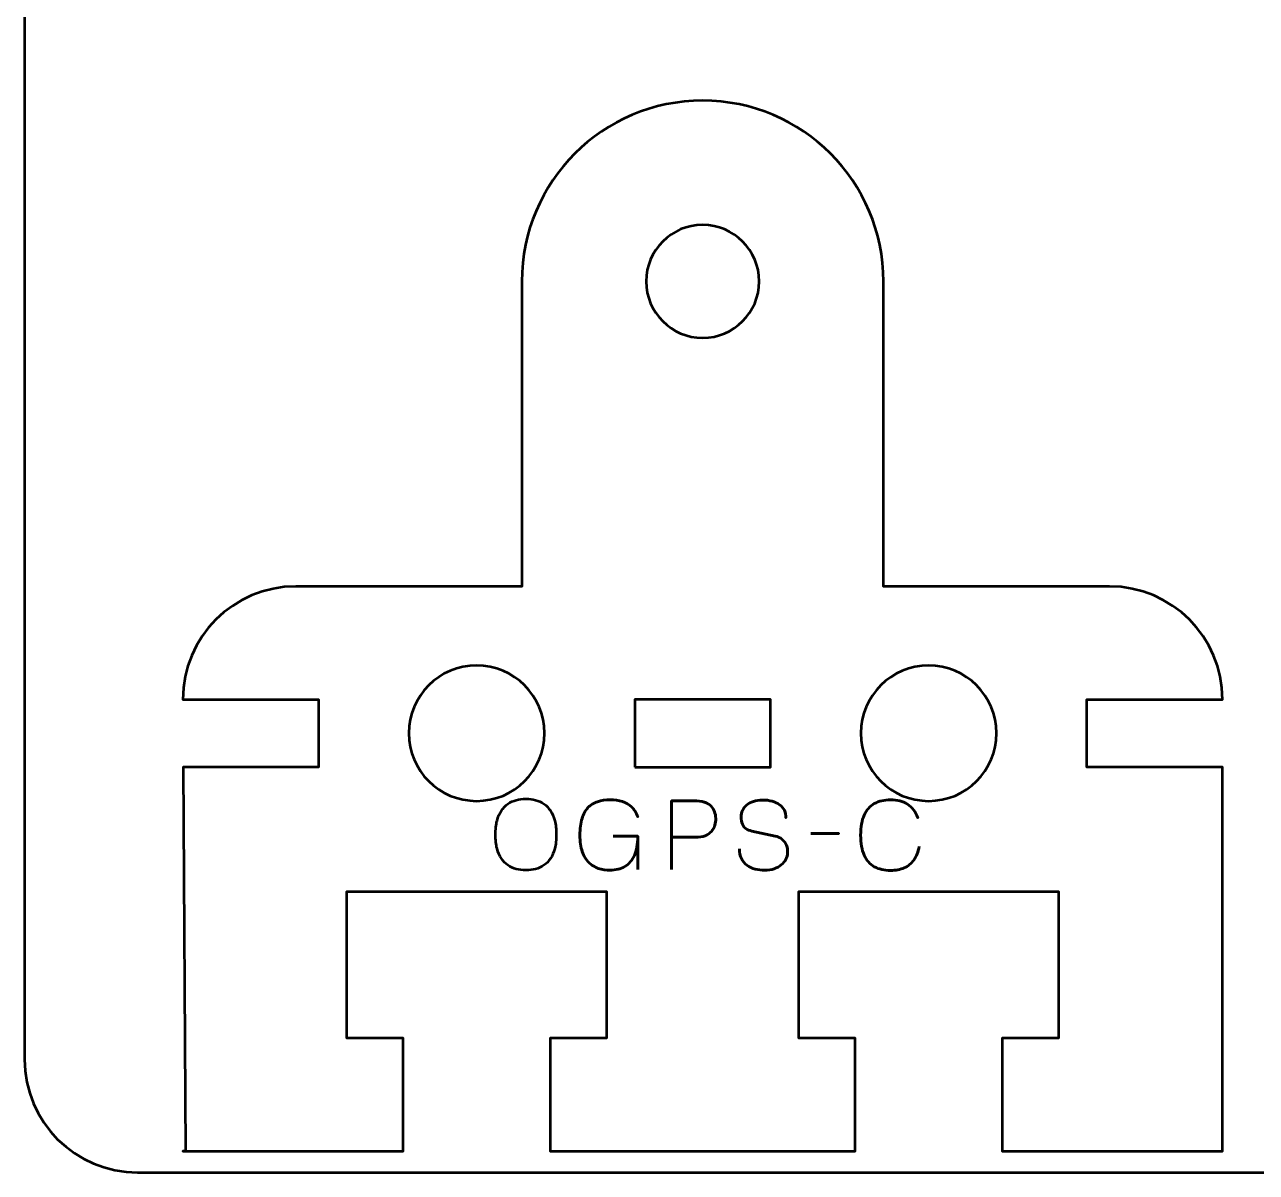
# Model space of a CAD drawing. Header units: centimetres. Extents: x -15.9 to -5, y -22.5 to -7.2.
# Drawn here: x -15.95 to -10.5, y -22.45 to -17.37 of the extents above; entities that cross this region are included whole.
import ezdxf

# ---------------------------------------------------------------- set-up
doc = ezdxf.new("R2010")
doc.units = ezdxf.units.CM
doc.header["$MEASUREMENT"] = 0
doc.layers.add('Layer 1', color=7, linetype='Continuous')

msp = doc.modelspace()

# ---------------------------------------------------------------- linework, layer by layer
at = {"layer": 'Layer 1', "color": 250, "lineweight": 53}
msp.add_lwpolyline([(-13.24999, -20.65625), (-12.64999, -20.65625), (-12.64999, -20.35625), (-13.24999, -20.35625), (-13.24999, -20.65625)], close=True, dxfattribs=at)
at = {"layer": 'Layer 1', "color": 22, "lineweight": 53}
msp.add_open_spline([(-5.55006, -22.45003), (-5.55006, -22.45003), (-15.45004, -22.45003), (-15.45004, -22.45003), (-15.45004, -22.45003), (-15.72701, -22.45003), (-15.95, -22.22694), (-15.95, -21.94994), (-15.95, -21.94994), (-15.95, -21.94994), (-15.95, -7.75007), (-15.95, -7.75007), (-15.95, -7.75007), (-15.95, -7.47293), (-15.72701, -7.24997), (-15.45004, -7.24997), (-15.45004, -7.24997), (-15.45004, -7.24997), (-5.55006, -7.24997), (-5.55006, -7.24997), (-5.55006, -7.24997), (-5.27306, -7.24997), (-5.04997, -7.47293), (-5.04997, -7.75007), (-5.04997, -7.75007), (-5.04997, -7.75007), (-5.04997, -21.94994), (-5.04997, -21.94994), (-5.04997, -21.94994), (-5.04997, -22.22694), (-5.27306, -22.45003), (-5.55006, -22.45003)], degree=3, knots=[0, 0, 0, 0, 0.125, 0.125, 0.125, 0.125, 0.25, 0.25, 0.25, 0.25, 0.375, 0.375, 0.375, 0.375, 0.5, 0.5, 0.5, 0.5, 0.625, 0.625, 0.625, 0.625, 0.75, 0.75, 0.75, 0.75, 0.875, 0.875, 0.875, 0.875, 1, 1, 1, 1], dxfattribs=at)
at = {"layer": 'Layer 1', "color": 114, "lineweight": 53}
msp.add_open_spline([(-13.75, -18.50703), (-13.75, -18.50703), (-13.75001, -18.50624), (-13.75001, -18.50624), (-13.75001, -18.50624), (-13.75001, -18.06449), (-13.39176, -17.70624), (-12.95001, -17.70624), (-12.95001, -17.70624), (-12.50827, -17.70624), (-12.15002, -18.06448), (-12.15001, -18.50622), (-12.15001, -18.50622), (-12.15001, -18.50622), (-12.15, -18.50622), (-12.15, -18.50622), (-12.15, -18.50622), (-12.15, -18.50622), (-12.15, -19.85625), (-12.15, -19.85625), (-12.15, -19.85625), (-12.15, -19.85625), (-11.14999, -19.85625), (-11.14999, -19.85625), (-11.14999, -19.85625), (-10.8739, -19.85625), (-10.64999, -20.08016), (-10.64999, -20.35625), (-10.64999, -20.35625), (-10.64999, -20.35625), (-11.24999, -20.35625), (-11.24999, -20.35625), (-11.24999, -20.35625), (-11.24999, -20.35625), (-11.24999, -20.65625), (-11.24999, -20.65625), (-11.24999, -20.65625), (-11.24999, -20.65625), (-10.64999, -20.65625), (-10.64999, -20.65625), (-10.64999, -20.65625), (-10.64999, -20.65625), (-10.64999, -22.35626), (-10.64999, -22.35626), (-10.64999, -22.35626), (-10.64999, -22.35626), (-10.64999, -22.35625), (-10.64999, -22.35625), (-10.64999, -22.35625), (-10.64999, -22.35625), (-11.24999, -22.35625), (-11.24999, -22.35625), (-11.24999, -22.35625), (-11.24999, -22.35625), (-11.62499, -22.35625), (-11.62499, -22.35625), (-11.62499, -22.35625), (-11.62499, -22.35625), (-11.62499, -21.85625), (-11.62499, -21.85625), (-11.62499, -21.85625), (-11.62499, -21.85625), (-11.37499, -21.85624), (-11.37499, -21.85624), (-11.37499, -21.85624), (-11.37499, -21.85624), (-11.37499, -21.20625), (-11.37499, -21.20625), (-11.37499, -21.20625), (-11.37499, -21.20625), (-11.62499, -21.20625), (-11.62499, -21.20625), (-11.62499, -21.20625), (-11.62499, -21.20625), (-11.62499, -21.20625), (-11.62499, -21.20625), (-11.62499, -21.20625), (-11.62499, -21.20625), (-11.62499, -21.20625), (-11.62499, -21.20625), (-11.62499, -21.20625), (-11.62499, -21.20625), (-12.27499, -21.20625), (-12.27499, -21.20625), (-12.27499, -21.20625), (-12.27499, -21.20625), (-12.27499, -21.20625), (-12.27499, -21.20625), (-12.27499, -21.20625), (-12.27499, -21.20625), (-12.27499, -21.20625), (-12.27499, -21.20625), (-12.27499, -21.20625), (-12.27499, -21.20625), (-12.52499, -21.20625), (-12.52499, -21.20625), (-12.52499, -21.20625), (-12.52499, -21.20625), (-12.52499, -21.85624), (-12.52499, -21.85624), (-12.52499, -21.85624), (-12.52499, -21.85624), (-12.27499, -21.85625), (-12.27499, -21.85625), (-12.27499, -21.85625), (-12.27499, -21.85625), (-12.27499, -22.35626), (-12.27499, -22.35626), (-12.27499, -22.35626), (-12.27499, -22.35626), (-12.64999, -22.35625), (-12.64999, -22.35625), (-12.64999, -22.35625), (-12.64999, -22.35625), (-13.24999, -22.35625), (-13.24999, -22.35625), (-13.24999, -22.35625), (-13.24999, -22.35625), (-13.62499, -22.35625), (-13.62499, -22.35625), (-13.62499, -22.35625), (-13.62499, -22.35625), (-13.62499, -21.85625), (-13.62499, -21.85625), (-13.62499, -21.85625), (-13.62499, -21.85625), (-13.37499, -21.85624), (-13.37499, -21.85624), (-13.37499, -21.85624), (-13.37499, -21.85624), (-13.37499, -21.20625), (-13.37499, -21.20625), (-13.37499, -21.20625), (-13.37499, -21.20625), (-13.62499, -21.20625), (-13.62499, -21.20625), (-13.62499, -21.20625), (-13.62499, -21.20625), (-13.62499, -21.20625), (-13.62499, -21.20625), (-13.62499, -21.20625), (-13.62499, -21.20625), (-13.62499, -21.20625), (-13.62499, -21.20625), (-13.62499, -21.20625), (-13.62499, -21.20625), (-14.27499, -21.20625), (-14.27499, -21.20625), (-14.27499, -21.20625), (-14.27499, -21.20625), (-14.27499, -21.20625), (-14.27499, -21.20625), (-14.27499, -21.20625), (-14.27499, -21.20625), (-14.27499, -21.20625), (-14.27499, -21.20625), (-14.27499, -21.20625), (-14.27499, -21.20625), (-14.52499, -21.20625), (-14.52499, -21.20625), (-14.52499, -21.20625), (-14.52499, -21.20625), (-14.52499, -21.85624), (-14.52499, -21.85624), (-14.52499, -21.85624), (-14.52499, -21.85624), (-14.27499, -21.85625), (-14.27499, -21.85625), (-14.27499, -21.85625), (-14.27499, -21.85625), (-14.27499, -22.35626), (-14.27499, -22.35626), (-14.27499, -22.35626), (-14.27499, -22.35626), (-14.64999, -22.35625), (-14.64999, -22.35625), (-14.64999, -22.35625), (-14.64999, -22.35625), (-15.24999, -22.35625), (-15.24999, -22.35625), (-15.24999, -22.35625), (-15.24999, -22.35625), (-15.23749, -22.35625), (-15.23749, -22.35625), (-15.23749, -22.35625), (-15.23749, -22.35625), (-15.24811, -20.65625), (-15.24811, -20.65625), (-15.24811, -20.65625), (-15.24811, -20.65625), (-14.64999, -20.65625), (-14.64999, -20.65625), (-14.64999, -20.65625), (-14.64999, -20.65625), (-14.64999, -20.35625), (-14.64999, -20.35625), (-14.64999, -20.35625), (-14.64999, -20.35625), (-15.24999, -20.35625), (-15.24999, -20.35625), (-15.24999, -20.35625), (-15.24999, -20.08016), (-15.02608, -19.85625), (-14.74999, -19.85625), (-14.74999, -19.85625), (-14.74999, -19.85625), (-13.75, -19.85625), (-13.75, -19.85625), (-13.75, -19.85625), (-13.75, -19.85625), (-13.75, -18.50703), (-13.75, -18.50703)], degree=3, knots=[0, 0, 0, 0, 0.0188679, 0.0188679, 0.0188679, 0.0188679, 0.0377358, 0.0377358, 0.0377358, 0.0377358, 0.0566038, 0.0566038, 0.0566038, 0.0566038, 0.0754717, 0.0754717, 0.0754717, 0.0754717, 0.0943396, 0.0943396, 0.0943396, 0.0943396, 0.1132075, 0.1132075, 0.1132075, 0.1132075, 0.1320755, 0.1320755, 0.1320755, 0.1320755, 0.1509434, 0.1509434, 0.1509434, 0.1509434, 0.1698113, 0.1698113, 0.1698113, 0.1698113, 0.1886792, 0.1886792, 0.1886792, 0.1886792, 0.2075472, 0.2075472, 0.2075472, 0.2075472, 0.2264151, 0.2264151, 0.2264151, 0.2264151, 0.245283, 0.245283, 0.245283, 0.245283, 0.2641509, 0.2641509, 0.2641509, 0.2641509, 0.2830189, 0.2830189, 0.2830189, 0.2830189, 0.3018868, 0.3018868, 0.3018868, 0.3018868, 0.3207547, 0.3207547, 0.3207547, 0.3207547, 0.3396226, 0.3396226, 0.3396226, 0.3396226, 0.3584906, 0.3584906, 0.3584906, 0.3584906, 0.3773585, 0.3773585, 0.3773585, 0.3773585, 0.3962264, 0.3962264, 0.3962264, 0.3962264, 0.4150943, 0.4150943, 0.4150943, 0.4150943, 0.4339623, 0.4339623, 0.4339623, 0.4339623, 0.4528302, 0.4528302, 0.4528302, 0.4528302, 0.4716981, 0.4716981, 0.4716981, 0.4716981, 0.490566, 0.490566, 0.490566, 0.490566, 0.509434, 0.509434, 0.509434, 0.509434, 0.5283019, 0.5283019, 0.5283019, 0.5283019, 0.5471698, 0.5471698, 0.5471698, 0.5471698, 0.5660377, 0.5660377, 0.5660377, 0.5660377, 0.5849057, 0.5849057, 0.5849057, 0.5849057, 0.6037736, 0.6037736, 0.6037736, 0.6037736, 0.6226415, 0.6226415, 0.6226415, 0.6226415, 0.6415094, 0.6415094, 0.6415094, 0.6415094, 0.6603774, 0.6603774, 0.6603774, 0.6603774, 0.6792453, 0.6792453, 0.6792453, 0.6792453, 0.6981132, 0.6981132, 0.6981132, 0.6981132, 0.7169811, 0.7169811, 0.7169811, 0.7169811, 0.7358491, 0.7358491, 0.7358491, 0.7358491, 0.754717, 0.754717, 0.754717, 0.754717, 0.7735849, 0.7735849, 0.7735849, 0.7735849, 0.7924528, 0.7924528, 0.7924528, 0.7924528, 0.8113208, 0.8113208, 0.8113208, 0.8113208, 0.8301887, 0.8301887, 0.8301887, 0.8301887, 0.8490566, 0.8490566, 0.8490566, 0.8490566, 0.8679245, 0.8679245, 0.8679245, 0.8679245, 0.8867925, 0.8867925, 0.8867925, 0.8867925, 0.9056604, 0.9056604, 0.9056604, 0.9056604, 0.9245283, 0.9245283, 0.9245283, 0.9245283, 0.9433962, 0.9433962, 0.9433962, 0.9433962, 0.9622642, 0.9622642, 0.9622642, 0.9622642, 0.9811321, 0.9811321, 0.9811321, 0.9811321, 1, 1, 1, 1], dxfattribs=at)
at = {"layer": 'Layer 1', "color": 250, "lineweight": 53}
for points in [[(-12.95001, -18.75624), (-13.08806, -18.75624), (-13.20001, -18.64429), (-13.20001, -18.50624), (-13.20001, -18.50624), (-13.20001, -18.36819), (-13.08806, -18.25624), (-12.95001, -18.25624), (-12.95001, -18.25624), (-12.81196, -18.25624), (-12.70001, -18.36819), (-12.70001, -18.50624), (-12.70001, -18.50624), (-12.70001, -18.64429), (-12.81196, -18.75624), (-12.95001, -18.75624)], [(-13.64999, -20.50625), (-13.64999, -20.67191), (-13.78433, -20.80625), (-13.94999, -20.80625), (-13.94999, -20.80625), (-14.11565, -20.80625), (-14.24999, -20.67191), (-14.24999, -20.50625), (-14.24999, -20.50625), (-14.24999, -20.34059), (-14.11565, -20.20625), (-13.94999, -20.20625), (-13.94999, -20.20625), (-13.78433, -20.20625), (-13.64999, -20.34059), (-13.64999, -20.50625)], [(-11.64999, -20.50625), (-11.64999, -20.67191), (-11.78433, -20.80625), (-11.94999, -20.80625), (-11.94999, -20.80625), (-12.11565, -20.80625), (-12.24999, -20.67191), (-12.24999, -20.50625), (-12.24999, -20.50625), (-12.24999, -20.34059), (-12.11565, -20.20625), (-11.94999, -20.20625), (-11.94999, -20.20625), (-11.78433, -20.20625), (-11.64999, -20.34059), (-11.64999, -20.50625)]]:
    msp.add_open_spline(points, degree=3, knots=[0, 0, 0, 0, 0.25, 0.25, 0.25, 0.25, 0.5, 0.5, 0.5, 0.5, 0.75, 0.75, 0.75, 0.75, 1, 1, 1, 1], dxfattribs=at)
at = {"layer": 'Layer 1', "color": 30, "lineweight": 53}
for points, knots in [([(-13.7321, -21.11267), (-13.71721, -21.11274), (-13.7031, -21.11098), (-13.68963, -21.10752), (-13.68963, -21.10752), (-13.67622, -21.10399), (-13.66395, -21.09849), (-13.65273, -21.09087), (-13.65273, -21.09087), (-13.64151, -21.08332), (-13.63177, -21.07337), (-13.62352, -21.06109), (-13.62352, -21.06109), (-13.61526, -21.04882), (-13.60891, -21.03393), (-13.6044, -21.01643), (-13.6044, -21.01643), (-13.59981, -20.99894), (-13.59755, -20.97854), (-13.59748, -20.95519), (-13.59748, -20.95519), (-13.59755, -20.93184), (-13.59981, -20.91145), (-13.6044, -20.89388), (-13.6044, -20.89388), (-13.60891, -20.87631), (-13.61526, -20.86135), (-13.62352, -20.84901), (-13.62352, -20.84901), (-13.63177, -20.83666), (-13.64151, -20.82664), (-13.65273, -20.81895), (-13.65273, -20.81895), (-13.66395, -20.81126), (-13.67622, -20.80569), (-13.68963, -20.80209), (-13.68963, -20.80209), (-13.7031, -20.79856), (-13.71721, -20.7968), (-13.7321, -20.79687), (-13.7321, -20.79687), (-13.74699, -20.7968), (-13.7611, -20.79856), (-13.77458, -20.80209), (-13.77458, -20.80209), (-13.78798, -20.80569), (-13.80026, -20.81126), (-13.81148, -20.81895), (-13.81148, -20.81895), (-13.82269, -20.82664), (-13.83243, -20.83666), (-13.84069, -20.84901), (-13.84069, -20.84901), (-13.84894, -20.86135), (-13.85529, -20.87631), (-13.85981, -20.89388), (-13.85981, -20.89388), (-13.86439, -20.91145), (-13.86665, -20.93184), (-13.86672, -20.95519), (-13.86672, -20.95519), (-13.86665, -20.97854), (-13.86439, -20.99894), (-13.85981, -21.01643), (-13.85981, -21.01643), (-13.85529, -21.03393), (-13.84894, -21.04882), (-13.84069, -21.06109), (-13.84069, -21.06109), (-13.83243, -21.07337), (-13.82269, -21.08332), (-13.81148, -21.09087), (-13.81148, -21.09087), (-13.80026, -21.09849), (-13.78798, -21.10399), (-13.77458, -21.10752), (-13.77458, -21.10752), (-13.7611, -21.11098), (-13.74699, -21.11274), (-13.7321, -21.11267)], [0, 0, 0, 0, 0.05, 0.05, 0.05, 0.05, 0.1, 0.1, 0.1, 0.1, 0.15, 0.15, 0.15, 0.15, 0.2, 0.2, 0.2, 0.2, 0.25, 0.25, 0.25, 0.25, 0.3, 0.3, 0.3, 0.3, 0.35, 0.35, 0.35, 0.35, 0.4, 0.4, 0.4, 0.4, 0.45, 0.45, 0.45, 0.45, 0.5, 0.5, 0.5, 0.5, 0.55, 0.55, 0.55, 0.55, 0.6, 0.6, 0.6, 0.6, 0.65, 0.65, 0.65, 0.65, 0.7, 0.7, 0.7, 0.7, 0.75, 0.75, 0.75, 0.75, 0.8, 0.8, 0.8, 0.8, 0.85, 0.85, 0.85, 0.85, 0.9, 0.9, 0.9, 0.9, 0.95, 0.95, 0.95, 0.95, 1, 1, 1, 1]), ([(-13.7321, -21.11267), (-13.71721, -21.11274), (-13.7031, -21.11098), (-13.68963, -21.10752), (-13.68963, -21.10752), (-13.67622, -21.10399), (-13.66395, -21.09849), (-13.65273, -21.09087), (-13.65273, -21.09087), (-13.64151, -21.08332), (-13.63177, -21.07337), (-13.62352, -21.06109), (-13.62352, -21.06109), (-13.61526, -21.04882), (-13.60891, -21.03393), (-13.6044, -21.01643), (-13.6044, -21.01643), (-13.59981, -20.99894), (-13.59755, -20.97854), (-13.59748, -20.95519), (-13.59748, -20.95519), (-13.59755, -20.93184), (-13.59981, -20.91145), (-13.6044, -20.89388), (-13.6044, -20.89388), (-13.60891, -20.87631), (-13.61526, -20.86135), (-13.62352, -20.84901), (-13.62352, -20.84901), (-13.63177, -20.83666), (-13.64151, -20.82664), (-13.65273, -20.81895), (-13.65273, -20.81895), (-13.66395, -20.81126), (-13.67622, -20.80569), (-13.68963, -20.80209), (-13.68963, -20.80209), (-13.7031, -20.79856), (-13.71721, -20.7968), (-13.7321, -20.79687), (-13.7321, -20.79687), (-13.74699, -20.7968), (-13.7611, -20.79856), (-13.77458, -20.80209), (-13.77458, -20.80209), (-13.78798, -20.80569), (-13.80026, -20.81126), (-13.81148, -20.81895), (-13.81148, -20.81895), (-13.82269, -20.82664), (-13.83243, -20.83666), (-13.84069, -20.84901), (-13.84069, -20.84901), (-13.84894, -20.86135), (-13.85529, -20.87631), (-13.85981, -20.89388), (-13.85981, -20.89388), (-13.86439, -20.91145), (-13.86665, -20.93184), (-13.86672, -20.95519), (-13.86672, -20.95519), (-13.86665, -20.97854), (-13.86439, -20.99894), (-13.85981, -21.01643), (-13.85981, -21.01643), (-13.85529, -21.03393), (-13.84894, -21.04882), (-13.84069, -21.06109), (-13.84069, -21.06109), (-13.83243, -21.07337), (-13.82269, -21.08332), (-13.81148, -21.09087), (-13.81148, -21.09087), (-13.80026, -21.09849), (-13.78798, -21.10399), (-13.77458, -21.10752), (-13.77458, -21.10752), (-13.7611, -21.11098), (-13.74699, -21.11274), (-13.7321, -21.11267)], [0, 0, 0, 0, 0.05, 0.05, 0.05, 0.05, 0.1, 0.1, 0.1, 0.1, 0.15, 0.15, 0.15, 0.15, 0.2, 0.2, 0.2, 0.2, 0.25, 0.25, 0.25, 0.25, 0.3, 0.3, 0.3, 0.3, 0.35, 0.35, 0.35, 0.35, 0.4, 0.4, 0.4, 0.4, 0.45, 0.45, 0.45, 0.45, 0.5, 0.5, 0.5, 0.5, 0.55, 0.55, 0.55, 0.55, 0.6, 0.6, 0.6, 0.6, 0.65, 0.65, 0.65, 0.65, 0.7, 0.7, 0.7, 0.7, 0.75, 0.75, 0.75, 0.75, 0.8, 0.8, 0.8, 0.8, 0.85, 0.85, 0.85, 0.85, 0.9, 0.9, 0.9, 0.9, 0.95, 0.95, 0.95, 0.95, 1, 1, 1, 1]), ([(-13.34602, -20.96196), (-13.34602, -20.96196), (-13.23723, -20.96196), (-13.23723, -20.96196), (-13.23723, -20.96196), (-13.23737, -20.99661), (-13.24231, -21.02504), (-13.25219, -21.04719), (-13.25219, -21.04719), (-13.26206, -21.06942), (-13.27603, -21.08579), (-13.29424, -21.09644), (-13.29424, -21.09644), (-13.31244, -21.10703), (-13.33403, -21.11232), (-13.35915, -21.11225), (-13.35915, -21.11225), (-13.37799, -21.11232), (-13.39548, -21.10971), (-13.41164, -21.10427), (-13.41164, -21.10427), (-13.4278, -21.09891), (-13.44198, -21.09016), (-13.45412, -21.0781), (-13.45412, -21.0781), (-13.46625, -21.06603), (-13.47578, -21.05009), (-13.48255, -21.03026), (-13.48255, -21.03026), (-13.48932, -21.01044), (-13.49278, -20.98609), (-13.49292, -20.95731), (-13.49292, -20.95731), (-13.49285, -20.92838), (-13.48982, -20.90397), (-13.48382, -20.88393), (-13.48382, -20.88393), (-13.47775, -20.86396), (-13.469, -20.84788), (-13.45743, -20.83567), (-13.45743, -20.83567), (-13.44593, -20.82354), (-13.43189, -20.81472), (-13.41538, -20.80921), (-13.41538, -20.80921), (-13.39887, -20.80371), (-13.38017, -20.80103), (-13.35915, -20.8011), (-13.35915, -20.8011), (-13.33918, -20.80103), (-13.32126, -20.8035), (-13.30531, -20.80851), (-13.30531, -20.80851), (-13.28937, -20.81352), (-13.27568, -20.82156), (-13.26425, -20.83264), (-13.26425, -20.83264), (-13.25275, -20.84371), (-13.24379, -20.85832), (-13.23723, -20.87645), (-13.23723, -20.87645), (-13.24379, -20.85832), (-13.25275, -20.84371), (-13.26425, -20.83264), (-13.26425, -20.83264), (-13.27568, -20.82156), (-13.28937, -20.81352), (-13.30531, -20.80851), (-13.30531, -20.80851), (-13.32126, -20.8035), (-13.33918, -20.80103), (-13.35915, -20.8011), (-13.35915, -20.8011), (-13.38017, -20.80103), (-13.39887, -20.80371), (-13.41538, -20.80921), (-13.41538, -20.80921), (-13.43189, -20.81472), (-13.44593, -20.82354), (-13.45743, -20.83567), (-13.45743, -20.83567), (-13.469, -20.84788), (-13.47775, -20.86396), (-13.48382, -20.88393), (-13.48382, -20.88393), (-13.48982, -20.90397), (-13.49285, -20.92838), (-13.49292, -20.95731), (-13.49292, -20.95731), (-13.49278, -20.98609), (-13.48932, -21.01044), (-13.48255, -21.03026), (-13.48255, -21.03026), (-13.47578, -21.05009), (-13.46625, -21.06603), (-13.45412, -21.0781), (-13.45412, -21.0781), (-13.44198, -21.09016), (-13.4278, -21.09891), (-13.41164, -21.10427), (-13.41164, -21.10427), (-13.39548, -21.10971), (-13.37799, -21.11232), (-13.35915, -21.11225), (-13.35915, -21.11225), (-13.33403, -21.11232), (-13.31244, -21.10703), (-13.29424, -21.09644), (-13.29424, -21.09644), (-13.27603, -21.08579), (-13.26206, -21.06942), (-13.25219, -21.04719), (-13.25219, -21.04719), (-13.24231, -21.02504), (-13.23737, -20.99661), (-13.23723, -20.96196), (-13.23723, -20.96196), (-13.23723, -20.96196), (-13.34602, -20.96196), (-13.34602, -20.96196)], [0, 0, 0, 0, 0.0333333, 0.0333333, 0.0333333, 0.0333333, 0.0666667, 0.0666667, 0.0666667, 0.0666667, 0.1, 0.1, 0.1, 0.1, 0.1333333, 0.1333333, 0.1333333, 0.1333333, 0.1666667, 0.1666667, 0.1666667, 0.1666667, 0.2, 0.2, 0.2, 0.2, 0.2333333, 0.2333333, 0.2333333, 0.2333333, 0.2666667, 0.2666667, 0.2666667, 0.2666667, 0.3, 0.3, 0.3, 0.3, 0.3333333, 0.3333333, 0.3333333, 0.3333333, 0.3666667, 0.3666667, 0.3666667, 0.3666667, 0.4, 0.4, 0.4, 0.4, 0.4333333, 0.4333333, 0.4333333, 0.4333333, 0.4666667, 0.4666667, 0.4666667, 0.4666667, 0.5, 0.5, 0.5, 0.5, 0.5333333, 0.5333333, 0.5333333, 0.5333333, 0.5666667, 0.5666667, 0.5666667, 0.5666667, 0.6, 0.6, 0.6, 0.6, 0.6333333, 0.6333333, 0.6333333, 0.6333333, 0.6666667, 0.6666667, 0.6666667, 0.6666667, 0.7, 0.7, 0.7, 0.7, 0.7333333, 0.7333333, 0.7333333, 0.7333333, 0.7666667, 0.7666667, 0.7666667, 0.7666667, 0.8, 0.8, 0.8, 0.8, 0.8333333, 0.8333333, 0.8333333, 0.8333333, 0.8666667, 0.8666667, 0.8666667, 0.8666667, 0.9, 0.9, 0.9, 0.9, 0.9333333, 0.9333333, 0.9333333, 0.9333333, 0.9666667, 0.9666667, 0.9666667, 0.9666667, 1, 1, 1, 1]), ([(-13.08779, -21.11013), (-13.08779, -21.11013), (-13.08779, -20.80491), (-13.08779, -20.80491), (-13.08779, -20.80491), (-13.08779, -20.80491), (-12.99042, -20.80491), (-12.99042, -20.80491), (-12.99042, -20.80491), (-12.97095, -20.80498), (-12.95494, -20.80717), (-12.94231, -20.8114), (-12.94231, -20.8114), (-12.92975, -20.81556), (-12.91987, -20.82135), (-12.91274, -20.82869), (-12.91274, -20.82869), (-12.90562, -20.83595), (-12.90054, -20.84428), (-12.89743, -20.85366), (-12.89743, -20.85366), (-12.8944, -20.86305), (-12.89264, -20.87285), (-12.89221, -20.88323), (-12.89221, -20.88323), (-12.89172, -20.8936), (-12.89292, -20.90376), (-12.89574, -20.91363), (-12.89574, -20.91363), (-12.89863, -20.92351), (-12.9035, -20.93247), (-12.91049, -20.94052), (-12.91049, -20.94052), (-12.9174, -20.94856), (-12.92678, -20.95498), (-12.93857, -20.95971), (-12.93857, -20.95971), (-12.95035, -20.9645), (-12.96495, -20.9669), (-12.98238, -20.96704), (-12.98238, -20.96704), (-12.98238, -20.96704), (-13.08779, -20.96704), (-13.08779, -20.96704), (-13.08779, -20.96704), (-13.08779, -20.96704), (-12.98238, -20.96704), (-12.98238, -20.96704), (-12.98238, -20.96704), (-12.96531, -20.9669), (-12.95084, -20.9645), (-12.93913, -20.95971), (-12.93913, -20.95971), (-12.92735, -20.95498), (-12.91796, -20.94856), (-12.91091, -20.94052), (-12.91091, -20.94052), (-12.90392, -20.93247), (-12.89891, -20.92351), (-12.89595, -20.91363), (-12.89595, -20.91363), (-12.89299, -20.90376), (-12.89172, -20.8936), (-12.89221, -20.88323), (-12.89221, -20.88323), (-12.89264, -20.87285), (-12.8944, -20.86305), (-12.89757, -20.85366), (-12.89757, -20.85366), (-12.90068, -20.84428), (-12.9059, -20.83595), (-12.91303, -20.82869), (-12.91303, -20.82869), (-12.92022, -20.82135), (-12.9301, -20.81556), (-12.94266, -20.8114), (-12.94266, -20.8114), (-12.95529, -20.80717), (-12.97116, -20.80498), (-12.99042, -20.80491), (-12.99042, -20.80491), (-12.99042, -20.80491), (-13.08779, -20.80491), (-13.08779, -20.80491), (-13.08779, -20.80491), (-13.08779, -20.80491), (-13.08779, -21.11013), (-13.08779, -21.11013)], [0, 0, 0, 0, 0.0454545, 0.0454545, 0.0454545, 0.0454545, 0.0909091, 0.0909091, 0.0909091, 0.0909091, 0.1363636, 0.1363636, 0.1363636, 0.1363636, 0.1818182, 0.1818182, 0.1818182, 0.1818182, 0.2272727, 0.2272727, 0.2272727, 0.2272727, 0.2727273, 0.2727273, 0.2727273, 0.2727273, 0.3181818, 0.3181818, 0.3181818, 0.3181818, 0.3636364, 0.3636364, 0.3636364, 0.3636364, 0.4090909, 0.4090909, 0.4090909, 0.4090909, 0.4545455, 0.4545455, 0.4545455, 0.4545455, 0.5, 0.5, 0.5, 0.5, 0.5454545, 0.5454545, 0.5454545, 0.5454545, 0.5909091, 0.5909091, 0.5909091, 0.5909091, 0.6363636, 0.6363636, 0.6363636, 0.6363636, 0.6818182, 0.6818182, 0.6818182, 0.6818182, 0.7272727, 0.7272727, 0.7272727, 0.7272727, 0.7727273, 0.7727273, 0.7727273, 0.7727273, 0.8181818, 0.8181818, 0.8181818, 0.8181818, 0.8636364, 0.8636364, 0.8636364, 0.8636364, 0.9090909, 0.9090909, 0.9090909, 0.9090909, 0.9545455, 0.9545455, 0.9545455, 0.9545455, 1, 1, 1, 1]), ([(-12.78723, -21.01784), (-12.78709, -21.03471), (-12.78413, -21.04917), (-12.7782, -21.06124), (-12.7782, -21.06124), (-12.77234, -21.07323), (-12.76416, -21.08304), (-12.75386, -21.09066), (-12.75386, -21.09066), (-12.74349, -21.09821), (-12.73156, -21.10378), (-12.71809, -21.10738), (-12.71809, -21.10738), (-12.70468, -21.11091), (-12.69029, -21.11267), (-12.67505, -21.11267), (-12.67505, -21.11267), (-12.65967, -21.1126), (-12.64584, -21.11034), (-12.63349, -21.10604), (-12.63349, -21.10604), (-12.62121, -21.10173), (-12.6107, -21.09595), (-12.60188, -21.08868), (-12.60188, -21.08868), (-12.59313, -21.08141), (-12.58636, -21.0733), (-12.58156, -21.06427), (-12.58156, -21.06427), (-12.57676, -21.05524), (-12.57422, -21.046), (-12.57387, -21.03647), (-12.57387, -21.03647), (-12.57345, -21.02398), (-12.57528, -21.01255), (-12.5793, -21.00225), (-12.5793, -21.00225), (-12.58333, -20.99195), (-12.58954, -20.98334), (-12.59793, -20.97629), (-12.59793, -20.97629), (-12.60626, -20.96923), (-12.61677, -20.96429), (-12.62933, -20.96154), (-12.62933, -20.96154), (-12.62933, -20.96154), (-12.73304, -20.9391), (-12.73304, -20.9391), (-12.73304, -20.9391), (-12.74278, -20.93706), (-12.75118, -20.9336), (-12.75809, -20.9288), (-12.75809, -20.9288), (-12.76501, -20.92394), (-12.77037, -20.91723), (-12.77404, -20.90862), (-12.77404, -20.90862), (-12.77771, -20.90009), (-12.77961, -20.88922), (-12.77961, -20.87603), (-12.77961, -20.87603), (-12.77961, -20.86601), (-12.77756, -20.85656), (-12.7734, -20.84767), (-12.7734, -20.84767), (-12.76931, -20.83878), (-12.76324, -20.83094), (-12.75527, -20.82403), (-12.75527, -20.82403), (-12.7473, -20.81719), (-12.73742, -20.81182), (-12.72571, -20.80794), (-12.72571, -20.80794), (-12.71392, -20.80399), (-12.70045, -20.80202), (-12.68521, -20.80195), (-12.68521, -20.80195), (-12.6699, -20.80195), (-12.65586, -20.80371), (-12.64302, -20.80724), (-12.64302, -20.80724), (-12.63025, -20.81077), (-12.61917, -20.81585), (-12.60986, -20.82262), (-12.60986, -20.82262), (-12.60054, -20.82939), (-12.59335, -20.83772), (-12.58841, -20.84745), (-12.58841, -20.84745), (-12.58347, -20.85726), (-12.58114, -20.86848), (-12.58149, -20.88111), (-12.58149, -20.88111), (-12.58114, -20.86848), (-12.58347, -20.85726), (-12.58841, -20.84745), (-12.58841, -20.84745), (-12.59335, -20.83772), (-12.60054, -20.82939), (-12.60986, -20.82262), (-12.60986, -20.82262), (-12.61917, -20.81585), (-12.63025, -20.81077), (-12.64302, -20.80724), (-12.64302, -20.80724), (-12.65586, -20.80371), (-12.6699, -20.80195), (-12.68521, -20.80195), (-12.68521, -20.80195), (-12.70045, -20.80202), (-12.71392, -20.80399), (-12.72571, -20.80794), (-12.72571, -20.80794), (-12.73742, -20.81182), (-12.7473, -20.81719), (-12.75527, -20.82403), (-12.75527, -20.82403), (-12.76324, -20.83094), (-12.76931, -20.83878), (-12.7734, -20.84767), (-12.7734, -20.84767), (-12.77756, -20.85656), (-12.77961, -20.86601), (-12.77961, -20.87603), (-12.77961, -20.87603), (-12.77961, -20.88922), (-12.77778, -20.90009), (-12.77425, -20.90855), (-12.77425, -20.90855), (-12.77065, -20.91709), (-12.76536, -20.92372), (-12.75844, -20.92859), (-12.75844, -20.92859), (-12.75153, -20.93339), (-12.74306, -20.93692), (-12.73304, -20.9391), (-12.73304, -20.9391), (-12.73304, -20.9391), (-12.62933, -20.96154), (-12.62933, -20.96154), (-12.62933, -20.96154), (-12.61649, -20.96429), (-12.6059, -20.96923), (-12.59758, -20.97629), (-12.59758, -20.97629), (-12.58918, -20.98334), (-12.58304, -20.99195), (-12.57909, -21.00225), (-12.57909, -21.00225), (-12.57521, -21.01255), (-12.57345, -21.02398), (-12.57387, -21.03647), (-12.57387, -21.03647), (-12.57422, -21.046), (-12.57676, -21.05524), (-12.58156, -21.06427), (-12.58156, -21.06427), (-12.58636, -21.0733), (-12.59313, -21.08141), (-12.60188, -21.08868), (-12.60188, -21.08868), (-12.6107, -21.09595), (-12.62121, -21.10173), (-12.63349, -21.10604), (-12.63349, -21.10604), (-12.64584, -21.11034), (-12.65967, -21.1126), (-12.67505, -21.11267), (-12.67505, -21.11267), (-12.69029, -21.11267), (-12.70468, -21.11091), (-12.71809, -21.10738), (-12.71809, -21.10738), (-12.73156, -21.10378), (-12.74349, -21.09821), (-12.75386, -21.09066), (-12.75386, -21.09066), (-12.76416, -21.08304), (-12.77234, -21.07323), (-12.7782, -21.06124), (-12.7782, -21.06124), (-12.78413, -21.04917), (-12.78709, -21.03471), (-12.78723, -21.01784)], [0, 0, 0, 0, 0.0217391, 0.0217391, 0.0217391, 0.0217391, 0.0434783, 0.0434783, 0.0434783, 0.0434783, 0.0652174, 0.0652174, 0.0652174, 0.0652174, 0.0869565, 0.0869565, 0.0869565, 0.0869565, 0.1086957, 0.1086957, 0.1086957, 0.1086957, 0.1304348, 0.1304348, 0.1304348, 0.1304348, 0.1521739, 0.1521739, 0.1521739, 0.1521739, 0.173913, 0.173913, 0.173913, 0.173913, 0.1956522, 0.1956522, 0.1956522, 0.1956522, 0.2173913, 0.2173913, 0.2173913, 0.2173913, 0.2391304, 0.2391304, 0.2391304, 0.2391304, 0.2608696, 0.2608696, 0.2608696, 0.2608696, 0.2826087, 0.2826087, 0.2826087, 0.2826087, 0.3043478, 0.3043478, 0.3043478, 0.3043478, 0.326087, 0.326087, 0.326087, 0.326087, 0.3478261, 0.3478261, 0.3478261, 0.3478261, 0.3695652, 0.3695652, 0.3695652, 0.3695652, 0.3913043, 0.3913043, 0.3913043, 0.3913043, 0.4130435, 0.4130435, 0.4130435, 0.4130435, 0.4347826, 0.4347826, 0.4347826, 0.4347826, 0.4565217, 0.4565217, 0.4565217, 0.4565217, 0.4782609, 0.4782609, 0.4782609, 0.4782609, 0.5, 0.5, 0.5, 0.5, 0.5217391, 0.5217391, 0.5217391, 0.5217391, 0.5434783, 0.5434783, 0.5434783, 0.5434783, 0.5652174, 0.5652174, 0.5652174, 0.5652174, 0.5869565, 0.5869565, 0.5869565, 0.5869565, 0.6086957, 0.6086957, 0.6086957, 0.6086957, 0.6304348, 0.6304348, 0.6304348, 0.6304348, 0.6521739, 0.6521739, 0.6521739, 0.6521739, 0.673913, 0.673913, 0.673913, 0.673913, 0.6956522, 0.6956522, 0.6956522, 0.6956522, 0.7173913, 0.7173913, 0.7173913, 0.7173913, 0.7391304, 0.7391304, 0.7391304, 0.7391304, 0.7608696, 0.7608696, 0.7608696, 0.7608696, 0.7826087, 0.7826087, 0.7826087, 0.7826087, 0.8043478, 0.8043478, 0.8043478, 0.8043478, 0.826087, 0.826087, 0.826087, 0.826087, 0.8478261, 0.8478261, 0.8478261, 0.8478261, 0.8695652, 0.8695652, 0.8695652, 0.8695652, 0.8913043, 0.8913043, 0.8913043, 0.8913043, 0.9130435, 0.9130435, 0.9130435, 0.9130435, 0.9347826, 0.9347826, 0.9347826, 0.9347826, 0.9565217, 0.9565217, 0.9565217, 0.9565217, 0.9782609, 0.9782609, 0.9782609, 0.9782609, 1, 1, 1, 1]), ([(-11.99179, -21.00768), (-11.99631, -21.03188), (-12.00421, -21.05185), (-12.01529, -21.06751), (-12.01529, -21.06751), (-12.02643, -21.08311), (-12.04069, -21.09468), (-12.05804, -21.10223), (-12.05804, -21.10223), (-12.07533, -21.10978), (-12.09565, -21.11359), (-12.11879, -21.11352), (-12.11879, -21.11352), (-12.14694, -21.11359), (-12.17086, -21.10815), (-12.19048, -21.09708), (-12.19048, -21.09708), (-12.21009, -21.08607), (-12.22505, -21.06907), (-12.23535, -21.046), (-12.23535, -21.046), (-12.24565, -21.02292), (-12.2508, -20.99336), (-12.25087, -20.95731), (-12.25087, -20.95731), (-12.2508, -20.9214), (-12.24565, -20.8919), (-12.23535, -20.86883), (-12.23535, -20.86883), (-12.22505, -20.84576), (-12.21009, -20.82869), (-12.19048, -20.81761), (-12.19048, -20.81761), (-12.17086, -20.80653), (-12.14694, -20.80103), (-12.11879, -20.8011), (-12.11879, -20.8011), (-12.08866, -20.80103), (-12.06341, -20.80745), (-12.04309, -20.82036), (-12.04309, -20.82036), (-12.02284, -20.83327), (-12.00795, -20.85324), (-11.99857, -20.88026), (-11.99857, -20.88026), (-12.00795, -20.85324), (-12.02284, -20.83327), (-12.04309, -20.82036), (-12.04309, -20.82036), (-12.06341, -20.80745), (-12.08866, -20.80103), (-12.11879, -20.8011), (-12.11879, -20.8011), (-12.14694, -20.80103), (-12.17086, -20.80653), (-12.19048, -20.81761), (-12.19048, -20.81761), (-12.21009, -20.82869), (-12.22505, -20.84576), (-12.23535, -20.86883), (-12.23535, -20.86883), (-12.24565, -20.8919), (-12.2508, -20.9214), (-12.25087, -20.95731), (-12.25087, -20.95731), (-12.2508, -20.99336), (-12.24565, -21.02292), (-12.23535, -21.046), (-12.23535, -21.046), (-12.22505, -21.06907), (-12.21009, -21.08607), (-12.19048, -21.09708), (-12.19048, -21.09708), (-12.17086, -21.10815), (-12.14694, -21.11359), (-12.11879, -21.11352), (-12.11879, -21.11352), (-12.09565, -21.11359), (-12.07533, -21.10978), (-12.05804, -21.10223), (-12.05804, -21.10223), (-12.04069, -21.09468), (-12.02643, -21.08311), (-12.01529, -21.06751), (-12.01529, -21.06751), (-12.00421, -21.05185), (-11.99631, -21.03188), (-11.99179, -21.00768)], [0, 0, 0, 0, 0.0454545, 0.0454545, 0.0454545, 0.0454545, 0.0909091, 0.0909091, 0.0909091, 0.0909091, 0.1363636, 0.1363636, 0.1363636, 0.1363636, 0.1818182, 0.1818182, 0.1818182, 0.1818182, 0.2272727, 0.2272727, 0.2272727, 0.2272727, 0.2727273, 0.2727273, 0.2727273, 0.2727273, 0.3181818, 0.3181818, 0.3181818, 0.3181818, 0.3636364, 0.3636364, 0.3636364, 0.3636364, 0.4090909, 0.4090909, 0.4090909, 0.4090909, 0.4545455, 0.4545455, 0.4545455, 0.4545455, 0.5, 0.5, 0.5, 0.5, 0.5454545, 0.5454545, 0.5454545, 0.5454545, 0.5909091, 0.5909091, 0.5909091, 0.5909091, 0.6363636, 0.6363636, 0.6363636, 0.6363636, 0.6818182, 0.6818182, 0.6818182, 0.6818182, 0.7272727, 0.7272727, 0.7272727, 0.7272727, 0.7727273, 0.7727273, 0.7727273, 0.7727273, 0.8181818, 0.8181818, 0.8181818, 0.8181818, 0.8636364, 0.8636364, 0.8636364, 0.8636364, 0.9090909, 0.9090909, 0.9090909, 0.9090909, 0.9545455, 0.9545455, 0.9545455, 0.9545455, 1, 1, 1, 1]), ([(-13.23723, -21.11013), (-13.23723, -21.11013), (-13.23723, -20.96196), (-13.23723, -20.96196), (-13.23723, -20.96196), (-13.23723, -20.96196), (-13.23723, -21.11013), (-13.23723, -21.11013)], [0, 0, 0, 0, 0.5, 0.5, 0.5, 0.5, 1, 1, 1, 1]), ([(-12.471, -20.95053), (-12.471, -20.95053), (-12.34781, -20.95053), (-12.34781, -20.95053), (-12.34781, -20.95053), (-12.34781, -20.95053), (-12.471, -20.95053), (-12.471, -20.95053)], [0, 0, 0, 0, 0.5, 0.5, 0.5, 0.5, 1, 1, 1, 1])]:
    msp.add_open_spline(points, degree=3, knots=knots, dxfattribs=at)

doc.saveas('drawing.dxf')
